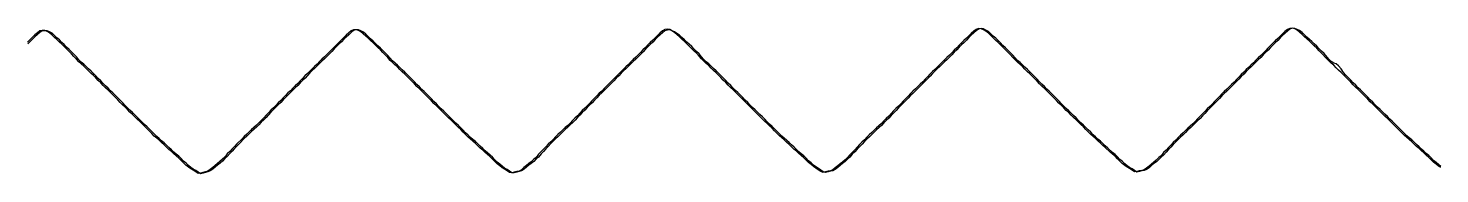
# Model space of a CAD drawing. Header units: millimetres. Extents: x -3.81 to 3.37, y -2.03 to 3.33.
# Drawn here: x -1.32 to -0.746, y -1.99 to -1.931 of the extents above; entities that cross this region are included whole.
import ezdxf

# ---------------------------------------------------------------- set-up
doc = ezdxf.new("R2010")
doc.units = ezdxf.units.MM

msp = doc.modelspace()

# ---------------------------------------------------------------- linework, layer by layer
at = {"color": 1}
msp.add_lwpolyline([(-0.74551003, -1.9874135), (-0.74649814, -1.9868138), (-0.7474866, -1.9860506), (-0.74847516, -1.98520108), (-0.74946534, -1.98432426), (-0.75045733, -1.98331291), (-0.75145097, -1.98233161), (-0.7524411, -1.98150036), (-0.75342968, -1.98062129), (-0.75441826, -1.97973369), (-0.75540857, -1.97884697), (-0.75640045, -1.97789931), (-0.75739074, -1.97695733), (-0.75837937, -1.97603945), (-0.75937282, -1.97517541), (-0.76036294, -1.97435069), (-0.76135172, -1.97334876), (-0.76233562, -1.97237212), (-0.76332935, -1.9713564), (-0.7643229, -1.97037572), (-0.76531321, -1.96941879), (-0.7663051, -1.96847175), (-0.7672923, -1.96749925), (-0.76827945, -1.96652385), (-0.76927302, -1.96553985), (-0.77026168, -1.964596), (-0.77125533, -1.96361023), (-0.77224249, -1.96264908), (-0.77323277, -1.96169045), (-0.77422156, -1.96067156), (-0.77521363, -1.95966716), (-0.77620885, -1.95866667), (-0.77719602, -1.95767045), (-0.7781864, -1.95666087), (-0.77917839, -1.95570638), (-0.7801687, -1.95478371), (-0.78115581, -1.95379826), (-0.78214459, -1.95278606), (-0.78313671, -1.95174987), (-0.7841304, -1.95072833), (-0.78511919, -1.94969588), (-0.78610787, -1.9487481), (-0.78710146, -1.94781732), (-0.78809017, -1.94686823), (-0.78908051, -1.94587542), (-0.79006912, -1.94496618), (-0.79106416, -1.9441113), (-0.79205449, -1.94318075), (-0.7940308, -1.94091973), (-0.79502601, -1.93998725), (-0.79601323, -1.93896782), (-0.79700521, -1.93795041), (-0.7979907, -1.93698447), (-0.79898745, -1.93606292), (-0.79997772, -1.93514346), (-0.80096473, -1.93424936), (-0.80195497, -1.93332484), (-0.80294861, -1.93236559), (-0.80394337, -1.93162697), (-0.80493138, -1.9311002), (-0.80592537, -1.9308338), (-0.80691577, -1.93088952), (-0.8079119, -1.93131404), (-0.80890251, -1.93213259), (-0.80988657, -1.93304657), (-0.81087704, -1.93402101), (-0.81186432, -1.93495312), (-0.8128466, -1.93598054), (-0.81383702, -1.93693478), (-0.81482434, -1.93789376), (-0.81581148, -1.93888801), (-0.81680016, -1.9399319), (-0.8177856, -1.94098134), (-0.81877296, -1.94189807), (-0.81976178, -1.94286938), (-0.82074739, -1.94382473), (-0.82173293, -1.94481705), (-0.82272346, -1.94575793), (-0.82371072, -1.94672097), (-0.82469635, -1.94764438), (-0.82568353, -1.94861391), (-0.82667073, -1.94964516), (-0.8276578, -1.95068062), (-0.82864177, -1.9516661), (-0.82962888, -1.95267491), (-0.83062097, -1.95366353), (-0.83160657, -1.95464383), (-0.83259532, -1.95561897), (-0.83357936, -1.95654512), (-0.83456982, -1.95752516), (-0.835557, -1.95854405), (-0.83654087, -1.9595588), (-0.83752793, -1.96060203), (-0.83851835, -1.96161112), (-0.83950721, -1.96258119), (-0.84049277, -1.96354655), (-0.84147821, -1.96459448), (-0.84246696, -1.96564474), (-0.8434573, -1.96666317), (-0.84443317, -1.96768745), (-0.84542828, -1.96871609), (-0.84640923, -1.96964653), (-0.84739973, -1.9705487), (-0.84838711, -1.97140653), (-0.84937589, -1.97237904), (-0.85036156, -1.9733437), (-0.8513536, -1.97430825), (-0.85233598, -1.975277), (-0.85332152, -1.97626588), (-0.85431043, -1.97721251), (-0.85530062, -1.97833056), (-0.85628462, -1.97929035), (-0.85726839, -1.98037953), (-0.85825563, -1.98136903), (-0.85924226, -1.98269862), (-0.86022994, -1.9833763), (-0.86121854, -1.98445557), (-0.86220132, -1.98524958), (-0.8631985, -1.98598835), (-0.86417951, -1.98681191), (-0.86516693, -1.98765344), (-0.86615303, -1.98833498), (-0.86714142, -1.98859784), (-0.86812979, -1.98882355), (-0.86911491, -1.9890779), (-0.87009075, -1.98917192), (-0.87108546, -1.98848618), (-0.87207202, -1.98786237), (-0.87306658, -1.9872499), (-0.8740485, -1.98656402), (-0.87504347, -1.98571586), (-0.87602727, -1.98481593), (-0.87701753, -1.98387688), (-0.87800963, -1.98285514), (-0.87900463, -1.98199161), (-0.87998999, -1.98112022), (-0.8819737, -1.97934417), (-0.88296557, -1.97842695), (-0.88395261, -1.9774838), (-0.88494445, -1.9765687), (-0.88593633, -1.97567639), (-0.88692652, -1.97483518), (-0.8879119, -1.9739261), (-0.88889908, -1.97290871), (-0.88989436, -1.97190528), (-0.89088795, -1.97091842), (-0.89187669, -1.96994619), (-0.89286375, -1.96900138), (-0.89385732, -1.96806192), (-0.89484933, -1.96706126), (-0.89583648, -1.96607381), (-0.89682356, -1.96511564), (-0.89781553, -1.96417822), (-0.89880595, -1.96318857), (-0.89979301, -1.96223252), (-0.90078497, -1.96124183), (-0.90177702, -1.96024601), (-0.90277072, -1.9591965), (-0.90375944, -1.95823435), (-0.90474661, -1.95721902), (-0.90574345, -1.95624325), (-0.90673056, -1.95531686), (-0.90771927, -1.95433579), (-0.90870796, -1.95337634), (-0.90970012, -1.95232019), (-0.91069219, -1.95130343), (-0.91168099, -1.950265), (-0.91267132, -1.94928883), (-0.91366329, -1.94837052), (-0.91465682, -1.94739618), (-0.91564233, -1.94643074), (-0.91663096, -1.9455105), (-0.91762929, -1.94460781), (-0.91861156, -1.94369231), (-0.9195987, -1.9426903), (-0.92059417, -1.94151267), (-0.92159108, -1.94049318), (-0.92257985, -1.9395371), (-0.92356701, -1.93852265), (-0.92455407, -1.93757514), (-0.92554932, -1.93661257), (-0.92653962, -1.93567534), (-0.92753148, -1.93473405), (-0.92852009, -1.93382412), (-0.9295121, -1.93288519), (-0.9305055, -1.93201478), (-0.93149188, -1.93147874), (-0.93248934, -1.93105923), (-0.93348312, -1.93098545), (-0.93447465, -1.9312725), (-0.93546865, -1.93200987), (-0.93644789, -1.93291909), (-0.93744004, -1.93387492), (-0.93842893, -1.93480328), (-0.93942075, -1.93586625), (-0.94039994, -1.9367876), (-0.94139049, -1.93776189), (-0.94238089, -1.93872196), (-0.94336483, -1.93972393), (-0.94434705, -1.94078048), (-0.94533919, -1.9417424), (-0.94632474, -1.94271958), (-0.94731355, -1.94368537), (-0.94829912, -1.94465698), (-0.94928643, -1.94560438), (-0.95027525, -1.94657542), (-0.95126087, -1.94752587), (-0.95224814, -1.94846179), (-0.95323536, -1.94946489), (-0.95422401, -1.95051155), (-0.95520953, -1.95152565), (-0.95619824, -1.95254208), (-0.95718233, -1.95351662), (-0.95817268, -1.9545108), (-0.95915831, -1.95545843), (-0.96014225, -1.95644116), (-0.96113123, -1.95737184), (-0.96212475, -1.95839159), (-0.96310386, -1.95939722), (-0.96409097, -1.96040758), (-0.96507968, -1.96147642), (-0.96607013, -1.96243097), (-0.96705575, -1.96338551), (-0.96804121, -1.96442371), (-0.97001868, -1.96650518), (-0.97100741, -1.96751882), (-0.97199137, -1.96848959), (-0.97298028, -1.96946596), (-0.97396577, -1.97048604), (-0.97495319, -1.97131363), (-0.97594051, -1.97221916), (-0.97692934, -1.97322121), (-0.9779182, -1.97416394), (-0.97890377, -1.97512227), (-0.9798893, -1.97612103), (-0.98087822, -1.97708497), (-0.98186535, -1.97808026), (-0.98285077, -1.97915747), (-0.98383947, -1.98017702), (-0.98482178, -1.98126168), (-0.98581849, -1.98229481), (-0.98679431, -1.98335088), (-0.98778481, -1.98424923), (-0.98877375, -1.98517929), (-0.98976296, -1.98591004), (-0.99074716, -1.98674574), (-0.99173618, -1.98756826), (-0.99271742, -1.9883157), (-0.99370867, -1.98875538), (-0.99469234, -1.98893052), (-0.99568063, -1.98920713), (-0.99667222, -1.9894919), (-0.99764737, -1.98898685), (-0.99863562, -1.98831523), (-0.99962705, -1.98764509), (-1.00061534, -1.98701654), (-1.00160696, -1.98623114), (-1.00259554, -1.98535539), (-1.00358573, -1.98446215), (-1.00457458, -1.98346578), (-1.00557133, -1.9825133), (-1.00655505, -1.9816606), (-1.00754039, -1.98078698), (-1.00854032, -1.97988923), (-1.00952897, -1.97897579), (-1.01052087, -1.97803728), (-1.01150791, -1.97710028), (-1.01249826, -1.97619379), (-1.01349004, -1.97533284), (-1.01447207, -1.97451131), (-1.01546734, -1.97345617), (-1.01645456, -1.97249483), (-1.01745137, -1.97148144), (-1.01844013, -1.97049596), (-1.0194288, -1.96954725), (-1.02040781, -1.96867246), (-1.02141273, -1.96763424), (-1.02240151, -1.96663169), (-1.0233886, -1.96567074), (-1.02438385, -1.96470837), (-1.02537414, -1.9637531), (-1.02636125, -1.96279809), (-1.02735156, -1.96182942), (-1.02834049, -1.96077828), (-1.02933251, -1.9597718), (-1.03032289, -1.95877272), (-1.03131002, -1.95778744), (-1.03230695, -1.95678448), (-1.03329558, -1.95585972), (-1.0342843, -1.95489888), (-1.03527299, -1.95393704), (-1.03626677, -1.9528936), (-1.03725877, -1.95187205), (-1.03824759, -1.95084907), (-1.03923638, -1.94982875), (-1.04022838, -1.94889078), (-1.04121865, -1.94794934), (-1.04220897, -1.94698897), (-1.04319608, -1.94601438), (-1.0441912, -1.9451125), (-1.04518135, -1.94426572), (-1.04616851, -1.94327518), (-1.04714304, -1.9421599), (-1.0481514, -1.94100945), (-1.04914169, -1.94008195), (-1.05013202, -1.93909211), (-1.05112235, -1.93811456), (-1.0521128, -1.93711645), (-1.0531047, -1.93620831), (-1.05409335, -1.93526284), (-1.05508353, -1.9343781), (-1.05607553, -1.93343697), (-1.05707058, -1.93251898), (-1.05904992, -1.93138779), (-1.06004229, -1.9311925), (-1.06104047, -1.93134232), (-1.0620283, -1.93192391), (-1.06301562, -1.93280217), (-1.0640078, -1.93374166), (-1.06499502, -1.93468423), (-1.0659822, -1.93566523), (-1.06696613, -1.93665191), (-1.0679534, -1.93762306), (-1.06894385, -1.93857958), (-1.0699294, -1.93957556), (-1.07091162, -1.94063056), (-1.07190211, -1.94161987), (-1.07288936, -1.94256905), (-1.07387809, -1.94355952), (-1.07486209, -1.94450247), (-1.07585255, -1.94548633), (-1.07684302, -1.94645336), (-1.07782698, -1.94741682), (-1.07881264, -1.94833409), (-1.07980154, -1.94930814), (-1.08079018, -1.95036659), (-1.08176929, -1.95137299), (-1.08275644, -1.9523577), (-1.0837485, -1.95336764), (-1.08473888, -1.95434575), (-1.08572285, -1.95532775), (-1.08671159, -1.95632305), (-1.08770056, -1.95722989), (-1.08868776, -1.95823384), (-1.08967164, -1.95925006), (-1.09065712, -1.96027111), (-1.09164741, -1.96135942), (-1.09263627, -1.96230346), (-1.09362027, -1.96326464), (-1.09460903, -1.96425341), (-1.09559458, -1.96531745), (-1.09658323, -1.96636863), (-1.09757038, -1.96736339), (-1.09855434, -1.96833975), (-1.09954317, -1.96933856), (-1.10053046, -1.97028097), (-1.1015177, -1.97120381), (-1.10250341, -1.97208782), (-1.10349389, -1.97307995), (-1.10448112, -1.97401731), (-1.10546352, -1.97497559), (-1.10645388, -1.97596521), (-1.10744274, -1.97694351), (-1.10843158, -1.97790246), (-1.10941212, -1.97901787), (-1.1104041, -1.97999293), (-1.11138959, -1.98107006), (-1.11238002, -1.98203875), (-1.11336028, -1.98332499), (-1.11435102, -1.98408016), (-1.11533671, -1.98505703), (-1.11632578, -1.98584499), (-1.11731166, -1.98663688), (-1.11829752, -1.98742719), (-1.11928661, -1.98829329), (-1.12027128, -1.98884737), (-1.12125809, -1.98904407), (-1.12224641, -1.98930349), (-1.12323485, -1.98955384), (-1.12421267, -1.98937837), (-1.1252025, -1.98872105), (-1.1261891, -1.98806295), (-1.12718052, -1.98748218), (-1.1281705, -1.98672374), (-1.12915742, -1.98587479), (-1.13014599, -1.98499322), (-1.13113805, -1.98399233), (-1.13213326, -1.98299856), (-1.13312018, -1.9821595), (-1.13410713, -1.98127997), (-1.13510063, -1.98040933), (-1.13609244, -1.9795081), (-1.13707467, -1.97858873), (-1.1380714, -1.97761903), (-1.13906333, -1.97670049), (-1.14005351, -1.97584112), (-1.141042, -1.97501802), (-1.14203073, -1.97403506), (-1.14301961, -1.97304255), (-1.1440132, -1.97203147), (-1.14500355, -1.97105353), (-1.14698582, -1.96915048), (-1.14797457, -1.96817956), (-1.14896492, -1.96720004), (-1.14995527, -1.96620989), (-1.15094728, -1.96526752), (-1.15193278, -1.9642954), (-1.15292312, -1.96332507), (-1.15391343, -1.96235759), (-1.1549039, -1.96134751), (-1.15589595, -1.96034597), (-1.15688791, -1.95933991), (-1.15787827, -1.95834374), (-1.15887039, -1.95732995), (-1.15986072, -1.95637391), (-1.16084773, -1.95545421), (-1.16183646, -1.95446892), (-1.16282531, -1.9534695), (-1.1638206, -1.95242355), (-1.16480778, -1.95142378), (-1.16580143, -1.95037539), (-1.16679186, -1.94941556), (-1.16778531, -1.94849262), (-1.16876757, -1.94755059), (-1.16976114, -1.94655646), (-1.17075306, -1.94564399), (-1.1717481, -1.94477791), (-1.1727351, -1.94385979), (-1.17372083, -1.94277284), (-1.17471314, -1.94159614), (-1.17570987, -1.9406527), (-1.17669061, -1.93965945), (-1.17768264, -1.93862353), (-1.17867302, -1.93766977), (-1.17966652, -1.93674382), (-1.18065518, -1.93581365), (-1.181647, -1.93490902), (-1.18263574, -1.93400141), (-1.18363083, -1.93305661), (-1.18462408, -1.93227083), (-1.18561046, -1.93174926), (-1.18660944, -1.93143413), (-1.18760306, -1.93144771), (-1.18859272, -1.93186345), (-1.1895785, -1.93270498), (-1.19056749, -1.93360657), (-1.19155952, -1.93457306), (-1.19254517, -1.935513), (-1.19352901, -1.93655452), (-1.19452113, -1.93750374), (-1.19550997, -1.93846289), (-1.19649232, -1.93945392), (-1.1974794, -1.94047942), (-1.19846819, -1.94152775), (-1.19945382, -1.94246), (-1.20043942, -1.94342331), (-1.20142496, -1.94439006), (-1.20241706, -1.9453757), (-1.2034043, -1.94632824), (-1.2043899, -1.94729317), (-1.20537394, -1.94822144), (-1.20636608, -1.94917928), (-1.20735157, -1.9501979), (-1.20833868, -1.95122683), (-1.20932419, -1.95223062), (-1.21031299, -1.95324743), (-1.21130339, -1.95423612), (-1.21228895, -1.95522033), (-1.21327292, -1.95618947), (-1.21426029, -1.95712188), (-1.21525067, -1.95809821), (-1.21623779, -1.95911247), (-1.21722007, -1.96013363), (-1.21821046, -1.96115794), (-1.21919759, -1.9621832), (-1.220188, -1.96314911), (-1.22117039, -1.96410148), (-1.22215917, -1.96515421), (-1.22314783, -1.96620161), (-1.22413174, -1.9672144), (-1.2251156, -1.96824699), (-1.22611089, -1.96922754), (-1.22709648, -1.97020491), (-1.22807895, -1.97111909), (-1.22906633, -1.97196711), (-1.23005681, -1.97293336), (-1.23104242, -1.97390316), (-1.23203124, -1.97486473), (-1.23302002, -1.97583751), (-1.23499454, -1.97777707), (-1.23597827, -1.97888217), (-1.23696223, -1.97985463), (-1.23795093, -1.98095468), (-1.23894134, -1.98191521), (-1.23992469, -1.98327391), (-1.24090912, -1.98395808), (-1.24190428, -1.98501299), (-1.24288369, -1.98584346), (-1.24387611, -1.98656568), (-1.24486192, -1.98738608), (-1.24585264, -1.98823438), (-1.24684025, -1.98893107), (-1.24782213, -1.9892196), (-1.24880892, -1.98943592), (-1.24979738, -1.98969044), (-1.2507763, -1.98983498), (-1.25176289, -1.98917073), (-1.25275747, -1.98854335), (-1.25374736, -1.98791577), (-1.25473397, -1.98725017), (-1.25572088, -1.98641633), (-1.25671268, -1.98552004), (-1.25770142, -1.98458663), (-1.25869184, -1.9835759), (-1.25968202, -1.98270185), (-1.26067058, -1.98182649), (-1.26166411, -1.98093395), (-1.2626559, -1.98004535), (-1.26364294, -1.97912789), (-1.26462838, -1.9781903), (-1.26562354, -1.97726593), (-1.26661699, -1.97636451), (-1.26760391, -1.97552082), (-1.26859087, -1.97463843), (-1.2695862, -1.97360553), (-1.27057177, -1.97261325), (-1.27156695, -1.97163068), (-1.27255728, -1.97065227), (-1.27354765, -1.96970499), (-1.27453639, -1.96876146), (-1.27552833, -1.96776904), (-1.27651707, -1.96677904), (-1.27750911, -1.96582049), (-1.27849936, -1.9648848), (-1.27948814, -1.96388889), (-1.28047681, -1.96294069), (-1.28146568, -1.96195417), (-1.28246091, -1.96094468), (-1.28345134, -1.95989366), (-1.28444004, -1.95893147), (-1.28543056, -1.95791753), (-1.28642249, -1.95694098), (-1.28741277, -1.95600506), (-1.28839989, -1.95502425), (-1.2893935, -1.95408478), (-1.29038401, -1.95301959), (-1.29137439, -1.95200028), (-1.29235999, -1.95096335), (-1.29335684, -1.94998062), (-1.29434712, -1.94905745), (-1.29533262, -1.94809931), (-1.29632294, -1.94712813), (-1.29731327, -1.94620569), (-1.29831154, -1.94530628), (-1.29929212, -1.94441117), (-1.30027924, -1.94342828), (-1.30127004, -1.94223786), (-1.30227014, -1.94117809), (-1.30325884, -1.9402305), (-1.30424441, -1.93921308), (-1.30523638, -1.93827017), (-1.30623317, -1.93728945), (-1.30722183, -1.93636512), (-1.3082105, -1.93541788), (-1.30920243, -1.93452545), (-1.31019105, -1.93360973), (-1.31118446, -1.93272569), (-1.31217405, -1.932202), (-1.31317166, -1.93174423), (-1.31416536, -1.93168396), (-1.31515055, -1.9319141), (-1.31614615, -1.93264012), (-1.31713358, -1.93353372), (-1.31812239, -1.9344827), (-1.31910966, -1.93541183), (-1.32009512, -1.93644745)], dxfattribs=at)
at = {"color": 0}
msp.add_lwpolyline([(-0.74550066, -1.98697852), (-0.7464858, -1.98623994), (-0.74747592, -1.9854186), (-0.74846456, -1.98449726), (-0.74945663, -1.98353441), (-0.75044865, -1.98251516), (-0.75143879, -1.98167902), (-0.75242577, -1.98079175), (-0.7534193, -1.9799146), (-0.75440951, -1.97901891), (-0.75539978, -1.97810448), (-0.7563869, -1.97713733), (-0.75738049, -1.97622067), (-0.75837069, -1.97535909), (-0.75935595, -1.97453191), (-0.76034628, -1.97357024), (-0.76133841, -1.972562), (-0.76233041, -1.97156045), (-0.76331917, -1.97058422), (-0.76431111, -1.96961221), (-0.76530318, -1.96864607), (-0.76629188, -1.96771766), (-0.76728063, -1.96672629), (-0.768271, -1.96572979), (-0.76926305, -1.96477926), (-0.77025017, -1.96383207), (-0.7712405, -1.96285338), (-0.77223083, -1.96189098), (-0.77322296, -1.96088568), (-0.77421498, -1.95988918), (-0.77520699, -1.95886742), (-0.77619252, -1.95789308), (-0.77718629, -1.95686642), (-0.7781766, -1.95590993), (-0.77916688, -1.95498674), (-0.78015566, -1.95398916), (-0.78114131, -1.95301575), (-0.78213663, -1.9519678), (-0.78312703, -1.95095091), (-0.78411104, -1.94991801), (-0.78507605, -1.94880208), (-0.78608006, -1.94735111), (-0.78708207, -1.94610716), (-0.7880817, -1.94534644), (-0.78907122, -1.94495213), (-0.79006272, -1.94427656), (-0.79105137, -1.9433429), (-0.79303099, -1.94114708), (-0.79402456, -1.94016333), (-0.79501331, -1.93919494), (-0.79599893, -1.93816332), (-0.79698935, -1.93722097), (-0.79798291, -1.93626411), (-0.79897315, -1.93534698), (-0.79996503, -1.93441278), (-0.80095697, -1.93350172), (-0.80194732, -1.9325654), (-0.80293734, -1.93178314), (-0.80392693, -1.93126377), (-0.8049245, -1.93085804), (-0.80591977, -1.93082159), (-0.80690631, -1.93118037), (-0.80789862, -1.931946), (-0.80888761, -1.93285267), (-0.80987643, -1.9338111), (-0.81086205, -1.93472673), (-0.81184428, -1.93576182), (-0.81283799, -1.9367128), (-0.81382524, -1.93767138), (-0.81481396, -1.93865635), (-0.81579462, -1.93967235), (-0.81678658, -1.94072627), (-0.81777538, -1.941674), (-0.81875934, -1.94264752), (-0.81974651, -1.9436304), (-0.82073375, -1.94460624), (-0.82171775, -1.94556559), (-0.82270333, -1.94650973), (-0.82369216, -1.94743625), (-0.82468268, -1.94839581), (-0.82567299, -1.94941998), (-0.82665683, -1.95044491), (-0.82763911, -1.95144948), (-0.82862632, -1.95246542), (-0.82961834, -1.95343336), (-0.83060223, -1.95442763), (-0.83159101, -1.95538088), (-0.83257672, -1.95633706), (-0.83356877, -1.95728523), (-0.83455582, -1.9583092), (-0.83553807, -1.95933235), (-0.83652524, -1.9603464), (-0.83751395, -1.96139463), (-0.8384995, -1.96235367), (-0.83948668, -1.96331021), (-0.84047704, -1.96436539), (-0.84146411, -1.96541065), (-0.84244956, -1.9664306), (-0.84343818, -1.96748938), (-0.84442389, -1.96844062), (-0.84541428, -1.96942269), (-0.84639661, -1.97038203), (-0.84738236, -1.97123385), (-0.84837453, -1.97216448), (-0.84936008, -1.97315404), (-0.85034725, -1.97410509), (-0.85133443, -1.97505892), (-0.85232329, -1.976054), (-0.85331051, -1.97700408), (-0.85429912, -1.97805761), (-0.85527815, -1.97908551), (-0.85626851, -1.98014405), (-0.85725559, -1.98117957), (-0.85824883, -1.98234882), (-0.85922654, -1.9832031), (-0.86022181, -1.98419785), (-0.86120753, -1.98509139), (-0.86219026, -1.98580813), (-0.86317604, -1.98663976), (-0.86416994, -1.98749491), (-0.86515436, -1.98819521), (-0.86613445, -1.9885658), (-0.86712771, -1.98875592), (-0.86811132, -1.98903007), (-0.86909164, -1.98929259), (-0.87007497, -1.98866649), (-0.87106801, -1.98800452), (-0.87206275, -1.98736939), (-0.873051, -1.9867161), (-0.87403785, -1.98590102), (-0.87502643, -1.98502123), (-0.87601842, -1.98410411), (-0.87700884, -1.98308424), (-0.87800069, -1.98217932), (-0.87898441, -1.98132954), (-0.88096817, -1.97954492), (-0.88196004, -1.97863162), (-0.88294871, -1.97769889), (-0.88394073, -1.9767589), (-0.8849342, -1.97585664), (-0.88592113, -1.97499849), (-0.88690645, -1.97414825), (-0.88789864, -1.97310451), (-0.88888903, -1.9721281), (-0.88988261, -1.97112673), (-0.89087457, -1.97014321), (-0.89186496, -1.96919673), (-0.89285049, -1.96826604), (-0.89384086, -1.96726888), (-0.89483444, -1.96627455), (-0.8958249, -1.96531262), (-0.89681523, -1.96436934), (-0.89780394, -1.96340184), (-0.89879264, -1.96244655), (-0.89977828, -1.96148144), (-0.90077682, -1.96043328), (-0.90176722, -1.95941163), (-0.90275918, -1.95842884), (-0.90374649, -1.95742685), (-0.90474006, -1.95644171), (-0.90572715, -1.95550924), (-0.90671753, -1.95453599), (-0.90770793, -1.95358109), (-0.90869843, -1.95253504), (-0.90969045, -1.95150551), (-0.91067767, -1.9504783), (-0.91167139, -1.94947949), (-0.91266489, -1.94853904), (-0.9136504, -1.94758857), (-0.91464233, -1.94662714), (-0.91563439, -1.94566513), (-0.91662625, -1.94476434), (-0.91760672, -1.94392812), (-0.91859874, -1.9429096), (-0.91958952, -1.94175065), (-0.92058648, -1.94067776), (-0.92157194, -1.93973324), (-0.92256391, -1.93874864), (-0.92355758, -1.93778455), (-0.92454961, -1.93678002), (-0.92553343, -1.93586079), (-0.92652375, -1.93489882), (-0.92751729, -1.93401314), (-0.92850758, -1.93306978), (-0.92949944, -1.93216506), (-0.93049069, -1.93161247), (-0.93148517, -1.93111253), (-0.93248224, -1.93098107), (-0.93347062, -1.93119277), (-0.93446149, -1.93185886), (-0.93545373, -1.93274615), (-0.93643773, -1.93370067), (-0.93742334, -1.93462587), (-0.93841206, -1.93561899), (-0.93939449, -1.93659224), (-0.94038815, -1.93756145), (-0.9413753, -1.93852274), (-0.94235919, -1.93952558), (-0.94334955, -1.94057879), (-0.94433672, -1.94156383), (-0.94532064, -1.94253647), (-0.94630939, -1.94351356), (-0.94729832, -1.94446611), (-0.94828551, -1.94543408), (-0.94927102, -1.94641842), (-0.95025341, -1.94735471), (-0.95124554, -1.94828893), (-0.95223115, -1.94926929), (-0.95321817, -1.9503108), (-0.95420684, -1.95133752), (-0.95519086, -1.95231896), (-0.95618444, -1.95333143), (-0.95716838, -1.9542946), (-0.95815234, -1.95525836), (-0.95913797, -1.95625398), (-0.96013166, -1.95718144), (-0.96111555, -1.95817628), (-0.96210423, -1.95919744), (-0.96308983, -1.96021299), (-0.96408165, -1.9613017), (-0.96506403, -1.96223428), (-0.96604959, -1.9631985), (-0.96704156, -1.96422588), (-0.96901086, -1.96632075), (-0.97000117, -1.96732564), (-0.97099006, -1.96830111), (-0.9719772, -1.96930414), (-0.97296593, -1.97028239), (-0.97394842, -1.97115815), (-0.97493744, -1.97205301), (-0.97592622, -1.97303461), (-0.9769118, -1.97397237), (-0.97789414, -1.97493998), (-0.97888782, -1.97593017), (-0.97987501, -1.97690544), (-0.98086376, -1.97786985), (-0.98184267, -1.97896909), (-0.98283476, -1.97995348), (-0.98382021, -1.98100495), (-0.98480891, -1.98200363), (-0.9857909, -1.98318688), (-0.98677666, -1.98408057), (-0.98777039, -1.98500602), (-0.98875306, -1.9857634), (-0.98974044, -1.98659615), (-0.99073281, -1.98738587), (-0.99171869, -1.98819606), (-0.99270013, -1.98872771), (-0.99368699, -1.98889334), (-0.99467864, -1.98916545), (-0.99567022, -1.98941876), (-0.9966434, -1.9891067), (-0.99763001, -1.9884519), (-0.99862479, -1.98778618), (-0.99961135, -1.98718291), (-1.00060294, -1.98641654), (-1.00158991, -1.9855449), (-1.002577, -1.98467543), (-1.00357547, -1.98366249), (-1.00456417, -1.98269966), (-1.00554948, -1.98185815), (-1.00654298, -1.98097433), (-1.00753648, -1.98007679), (-1.00852187, -1.9791773), (-1.00951055, -1.97823703), (-1.01050096, -1.97730179), (-1.01149927, -1.97638746), (-1.012483, -1.97552292), (-1.01347469, -1.97470495), (-1.0144604, -1.97369728), (-1.01545081, -1.97270128), (-1.01644602, -1.97169165), (-1.01743477, -1.97070743), (-1.01842682, -1.96975307), (-1.01942032, -1.96883193), (-1.02040909, -1.96783041), (-1.02139304, -1.96683556), (-1.02238827, -1.9658756), (-1.02337866, -1.9649183), (-1.02436896, -1.96396147), (-1.02535609, -1.96298659), (-1.02634975, -1.9620298), (-1.02733862, -1.96099753), (-1.02832739, -1.95999327), (-1.02931777, -1.95899503), (-1.03030667, -1.95800362), (-1.03130353, -1.95699411), (-1.0322938, -1.95605064), (-1.03327924, -1.9551305), (-1.03427134, -1.95414462), (-1.03526021, -1.95311196), (-1.036249, -1.95209225), (-1.03724263, -1.9510725), (-1.03823159, -1.95004645), (-1.0392267, -1.9490985), (-1.04021379, -1.948167), (-1.04120091, -1.94719927), (-1.0421962, -1.94622217), (-1.04318811, -1.94529878), (-1.04417818, -1.94447953), (-1.04516691, -1.94350945), (-1.04615116, -1.94241197), (-1.04714665, -1.94123719), (-1.0481369, -1.94033396), (-1.04912732, -1.93931085), (-1.05012107, -1.93829879), (-1.05110984, -1.9373272), (-1.05209845, -1.93641968), (-1.05308713, -1.93547753), (-1.05408069, -1.934584), (-1.05507099, -1.93365575), (-1.05705234, -1.93227197), (-1.05804349, -1.9318397), (-1.05903926, -1.93152504), (-1.06003439, -1.93154004), (-1.06102098, -1.93187488), (-1.06200857, -1.93265683), (-1.06300232, -1.93354764), (-1.06398625, -1.93451386), (-1.06497506, -1.9354546), (-1.06596387, -1.93647568), (-1.06695108, -1.93743511), (-1.06793986, -1.93838323), (-1.06892378, -1.93936957), (-1.06991253, -1.94042584), (-1.07089639, -1.9414459), (-1.07188523, -1.94238131), (-1.07287398, -1.94335713), (-1.07385969, -1.94430968), (-1.07484682, -1.94531839), (-1.07583242, -1.94625249), (-1.07681959, -1.94721273), (-1.07780856, -1.9481345), (-1.07879895, -1.94911124), (-1.07978438, -1.95014912), (-1.08076984, -1.95117151), (-1.08175707, -1.95215396), (-1.08274424, -1.95316256), (-1.08372976, -1.95413848), (-1.08471689, -1.95512043), (-1.08570576, -1.95610941), (-1.08669461, -1.95702609), (-1.08768175, -1.9580146), (-1.08866721, -1.95903826), (-1.08965443, -1.9600547), (-1.09064464, -1.96114013), (-1.09162698, -1.9620967), (-1.09261253, -1.96306632), (-1.09360623, -1.96404705), (-1.0945933, -1.96509257), (-1.0955787, -1.9661435), (-1.09656098, -1.96714916), (-1.09754976, -1.96816495), (-1.09853849, -1.96920155), (-1.09952409, -1.97012838), (-1.10050812, -1.97104293), (-1.10150041, -1.97190318), (-1.10248753, -1.97289312), (-1.10347634, -1.97384626), (-1.10446029, -1.97481669), (-1.1054476, -1.97577122), (-1.10643797, -1.97676341), (-1.10742355, -1.97770117), (-1.10841046, -1.97882024), (-1.10939776, -1.97978303), (-1.11038631, -1.98088066), (-1.11137028, -1.98185167), (-1.11235689, -1.9831542), (-1.11334624, -1.98384458), (-1.11432844, -1.98491903), (-1.11531747, -1.9857196), (-1.11630497, -1.98647552), (-1.11729574, -1.98728255), (-1.11828308, -1.98814016), (-1.11926597, -1.98878465), (-1.12024951, -1.9890216), (-1.12124278, -1.98926062), (-1.12222957, -1.98951585), (-1.12320542, -1.98953782), (-1.12419368, -1.98885606), (-1.12518519, -1.98822638), (-1.12617649, -1.98764567), (-1.12716323, -1.98692521), (-1.12815334, -1.98609178), (-1.1291437, -1.98518794), (-1.13013406, -1.98422914), (-1.13112445, -1.98321274), (-1.13211299, -1.98235868), (-1.13310493, -1.98147161), (-1.13409672, -1.98059118), (-1.13508696, -1.9796929), (-1.1360756, -1.97877758), (-1.13706284, -1.97781951), (-1.13806116, -1.97690042), (-1.1390481, -1.97603072), (-1.14003982, -1.97519714), (-1.1410238, -1.97426555), (-1.14201581, -1.97325384), (-1.14300458, -1.97224799), (-1.14498862, -1.97031416), (-1.14598059, -1.96935115), (-1.14696762, -1.96842954), (-1.14795479, -1.96742944), (-1.14895175, -1.96641943), (-1.14994367, -1.96546522), (-1.15092594, -1.96452908), (-1.1519163, -1.963541), (-1.15290998, -1.96257467), (-1.1539004, -1.96157535), (-1.15488755, -1.96057942), (-1.15588119, -1.9595504), (-1.15687487, -1.9585826), (-1.15786534, -1.95755459), (-1.15885565, -1.95659061), (-1.15984269, -1.95566737), (-1.1608348, -1.95467501), (-1.16182357, -1.95370816), (-1.16281402, -1.95265825), (-1.16380121, -1.95164741), (-1.16479661, -1.95060457), (-1.16578699, -1.94962865), (-1.16677563, -1.94870832), (-1.16776595, -1.94774727), (-1.16875482, -1.94676888), (-1.16974833, -1.94584365), (-1.17074172, -1.9449628), (-1.17172717, -1.94403419), (-1.17271451, -1.94301304), (-1.17371004, -1.94183764), (-1.17470198, -1.94085477), (-1.17568749, -1.93988804), (-1.17667803, -1.93885593), (-1.17766998, -1.93792336), (-1.17866191, -1.93695239), (-1.17965056, -1.93602885), (-1.18064419, -1.93508874), (-1.18163608, -1.93417776), (-1.18262311, -1.93324996), (-1.18361643, -1.93241878), (-1.18460779, -1.93188879), (-1.18560204, -1.93149174), (-1.18659567, -1.9314415), (-1.1875855, -1.93175761), (-1.18857793, -1.932532), (-1.18956523, -1.9334374), (-1.19055238, -1.93439691), (-1.19153801, -1.93532041), (-1.19252516, -1.93637579), (-1.19351722, -1.93731283), (-1.19450116, -1.93827762), (-1.19548671, -1.93924798), (-1.1964771, -1.94025767), (-1.1974658, -1.94131092), (-1.19844815, -1.94226366), (-1.19943371, -1.94322861), (-1.20042419, -1.94421061), (-1.20141139, -1.94517691), (-1.20239852, -1.94615052), (-1.20338088, -1.94710963), (-1.20437143, -1.94804806), (-1.20536188, -1.94898726), (-1.20634572, -1.95001045), (-1.20733277, -1.95104651), (-1.20832161, -1.95205222), (-1.20930873, -1.95306318), (-1.21029427, -1.95402917), (-1.21127977, -1.95503221), (-1.21227029, -1.95598782), (-1.21325589, -1.95695312), (-1.21424307, -1.95789223), (-1.21522854, -1.95891049), (-1.2162221, -1.95994973), (-1.21721089, -1.96094999), (-1.21819469, -1.96200219), (-1.21917707, -1.96294381), (-1.22016598, -1.96390455), (-1.22115786, -1.96495441), (-1.22214005, -1.96600217), (-1.22312712, -1.96702483), (-1.2241175, -1.96806781), (-1.2251031, -1.96902801), (-1.22609022, -1.97000973), (-1.22707254, -1.97099209), (-1.22806165, -1.97182874), (-1.22905375, -1.97274894), (-1.23003764, -1.97374147), (-1.23102481, -1.97469781), (-1.23201212, -1.97565365), (-1.23398804, -1.97760697), (-1.2349751, -1.97863781), (-1.23596064, -1.97968975), (-1.23694771, -1.98073852), (-1.23793313, -1.98177801), (-1.23892641, -1.98292586), (-1.23990742, -1.98381066), (-1.24090102, -1.98478791), (-1.24188344, -1.98569759), (-1.24286939, -1.98642461), (-1.24385853, -1.98724365), (-1.24484913, -1.98809397), (-1.24583509, -1.98880775), (-1.24681354, -1.98920507), (-1.2478085, -1.98939113), (-1.24879527, -1.98966576), (-1.24977872, -1.98994671), (-1.25075721, -1.98933994), (-1.25175199, -1.98867952), (-1.25274184, -1.98803218), (-1.25372681, -1.98738634), (-1.25471687, -1.9865835), (-1.2557088, -1.98570129), (-1.25669586, -1.98479494), (-1.25768303, -1.98378522), (-1.2586781, -1.98286605), (-1.25966677, -1.98201219), (-1.26065541, -1.98112059), (-1.26164718, -1.98024147), (-1.26263583, -1.97932376), (-1.26362625, -1.9783835), (-1.26462138, -1.97744776), (-1.26561159, -1.97654372), (-1.26660015, -1.97568113), (-1.26758558, -1.97484175), (-1.2685825, -1.97379848), (-1.26956799, -1.97283229), (-1.27056, -1.97182127), (-1.27155209, -1.97084223), (-1.27254401, -1.96991236), (-1.27352462, -1.96898154), (-1.27451824, -1.9679713), (-1.27551357, -1.96697333), (-1.27650392, -1.96601554), (-1.27749742, -1.96506647), (-1.27848614, -1.96410129), (-1.27947497, -1.9631492), (-1.28046054, -1.96217413), (-1.2814558, -1.9611294), (-1.282443, -1.96011207), (-1.28343832, -1.95911936), (-1.28443035, -1.95811665), (-1.28541749, -1.95713227), (-1.28640615, -1.95619907), (-1.28739821, -1.95521922), (-1.28839018, -1.95427386), (-1.28937584, -1.95323274), (-1.29036783, -1.95220971), (-1.29135838, -1.95118586), (-1.29235204, -1.95017148), (-1.29334231, -1.94923164), (-1.29432939, -1.9482911), (-1.29531983, -1.94733601), (-1.29631502, -1.94637068), (-1.2973068, -1.94548364), (-1.29828569, -1.94464008), (-1.29927614, -1.94365447), (-1.30026529, -1.94247995), (-1.30126386, -1.94137052), (-1.30225097, -1.9404136), (-1.30324627, -1.93943186), (-1.30423826, -1.93845468), (-1.30522701, -1.93746447), (-1.30621404, -1.93655278), (-1.30720766, -1.93559503), (-1.30819793, -1.93471104), (-1.3091882, -1.93376869), (-1.31018004, -1.93285975), (-1.31117137, -1.93231995), (-1.31216414, -1.93187454), (-1.31315774, -1.93184049), (-1.31414959, -1.93193076), (-1.31513907, -1.93249576), (-1.31612971, -1.93334717), (-1.31711527, -1.93429725), (-1.31809928, -1.93522609), (-1.31909133, -1.93621082), (-1.32007694, -1.93719204)], dxfattribs=at)

doc.saveas('drawing.dxf')
